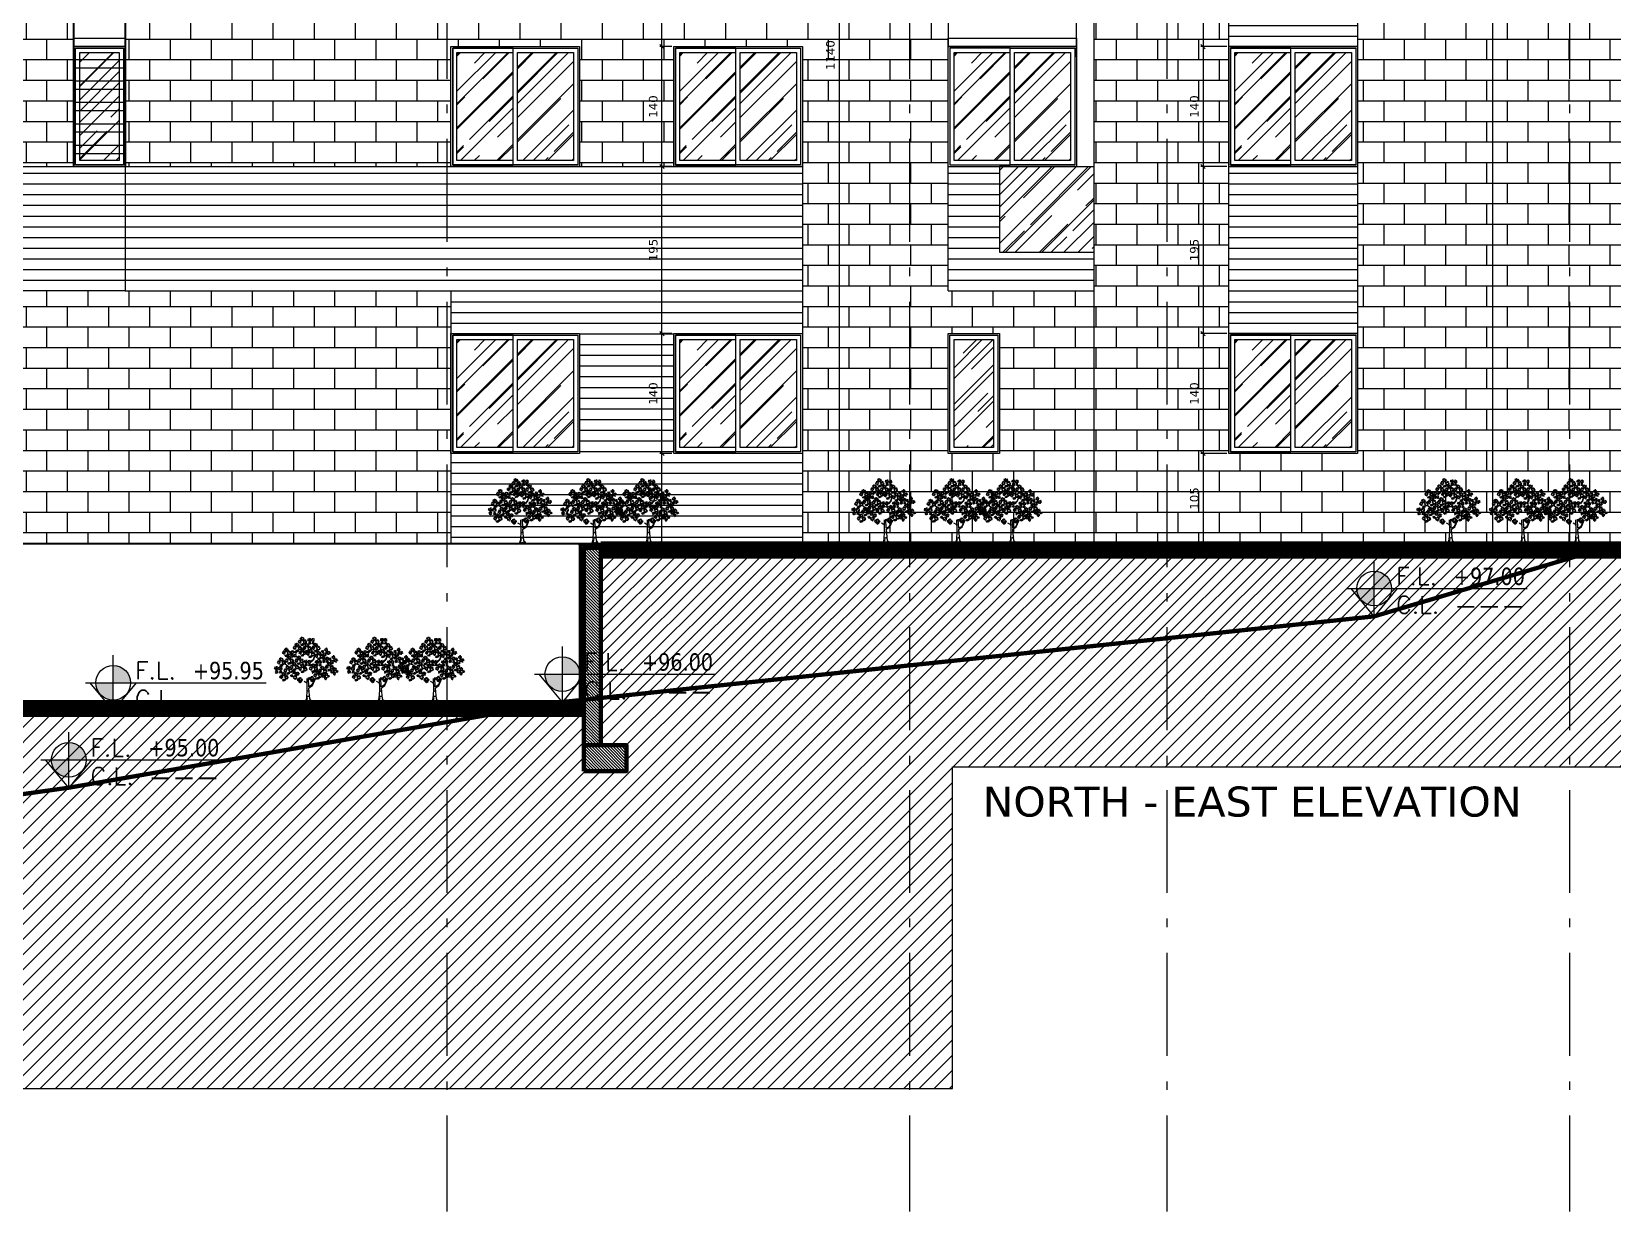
# Model space of a CAD drawing. Header units: inches. Extents: x -48 to 777, y -156 to 510.
# Drawn here: x 421.26 to 439.7, y -6.24 to 7.53 of the extents above; entities that cross this region are included whole.
import ezdxf
from ezdxf.enums import TextEntityAlignment as Align

# ---------------------------------------------------------------- set-up
doc = ezdxf.new("R2010")
doc.units = ezdxf.units.IN
doc.header["$MEASUREMENT"] = 0
doc.linetypes.add('ACAD_ISO10W100', pattern=[18, 12, -3, 0, -3])
doc.linetypes.add('NUHA', pattern=[1.45, 0.75, -0.25, 0.2, -0.25])
doc.layers.get('Defpoints').update_dxf_attribs({"lineweight": 5})
for name, color, linetype, lineweight in [('A-AXIS ST', 251, 'ACAD_ISO10W100', 5), ('A-DIM', 9, 'Continuous', 5), ('A-PILLARS', 1, 'Continuous', 60), ('A-PLANTS', 3, 'Continuous', 5), ('A-SIGNS1', 20, 'Continuous', 15), ('A-SIGNS2', 30, 'Continuous', 15), ('A-TEXT', 50, 'Continuous', 15), ('A-WINDOWS', 4, 'Continuous', 20), ('C-STONE', 42, 'Continuous', 30), ('D-STONE', 52, 'Continuous', 20), ('D-WOOD', 32, 'Continuous', 20), ('H-GLASS', 111, 'Continuous', 5), ('H-PILLARS', 61, 'Continuous', 5), ('H-WOOD', 26, 'Continuous', 5)]:
    doc.layers.add(name, color=color, linetype=linetype, lineweight=lineweight)
doc.layers.add('H-STONE', color=7, linetype='Continuous', lineweight=5, true_color=0xc8bd6a)
doc.layers.add('HH-DARK GREY', color=7, linetype='Continuous', lineweight=5, true_color=0x404040)
doc.styles.add('ROMAND', font='verdana.ttf')
doc.styles.add('ROMANS', font='romans__.ttf', dxfattribs={"height": 0.14})
doc.dimstyles.new('M-1.50', dxfattribs={"dimtxt": 0.1, "dimasz": 0.05, "dimexe": 0.025, "dimexo": 0.025, "dimgap": 0.05, "dimtad": 1, "dimlfac": 100, "dimrnd": 0.5, "dimzin": 9, "dimdsep": 46, "dimtxsty": 'ROMAND', "dimblk": 'OBLIQUE', "dimcen": 1, "dimdle": 0.025, "dimclrd": 256, "dimclre": 256, "dimclrt": 2, "dimadec": 0, "dimazin": 0, "dimtfac": 0.666667, "dimtmove": 2, "dimatfit": 3, "dimfxl": 0.04, "dimtolj": 1, "dimtzin": 5, "dimlwd": -1, "dimlwe": -1, "dimarcsym": 0})
pattern_1 = [(45, (-608.65046, 123.87712), (0.25455844, 0.67882251), [4.5, -0.6, 1.5, -0.3]), (45, (-608.4744, 124.2653), (-0.49426764, 0.07000357), [0.9, -0.099, 1.8, -0.225]), (45, (-608.7247, 124.1635), (0.960958116, 1.24521504), [2.4, -0.42, 1.2, -0.3])]
pattern_2 = [(45, (-606.05046, 123.87712), (0.25455844, 0.67882251), [4.5, -0.6, 1.5, -0.3]), (45, (-605.8744, 124.2653), (-0.49426764, 0.07000357), [0.9, -0.099, 1.8, -0.225]), (45, (-606.1247, 124.1635), (0.960958116, 1.24521504), [2.4, -0.42, 1.2, -0.3])]
pattern_3 = [(45, (-599.5746, 123.87712), (0.25455844, 0.67882251), [4.5, -0.6, 1.5, -0.3]), (45, (-599.39852, 124.2653), (-0.49426764, 0.07000357), [0.9, -0.099, 1.8, -0.225]), (45, (-599.64884, 124.1635), (0.960958116, 1.24521504), [2.4, -0.42, 1.2, -0.3])]
pattern_4 = [(45, (-608.65046, 127.2271), (0.25455844, 0.67882251), [4.5, -0.6, 1.5, -0.3]), (45, (-608.4744, 127.6153), (-0.49426764, 0.07000357), [0.9, -0.099, 1.8, -0.225]), (45, (-608.7247, 127.51347), (0.960958116, 1.24521504), [2.4, -0.42, 1.2, -0.3])]
pattern_5 = [(45, (-606.05046, 127.2271), (0.25455844, 0.67882251), [4.5, -0.6, 1.5, -0.3]), (45, (-605.8744, 127.6153), (-0.49426764, 0.07000357), [0.9, -0.099, 1.8, -0.225]), (45, (-606.1247, 127.51347), (0.960958116, 1.24521504), [2.4, -0.42, 1.2, -0.3])]
pattern_6 = [(45, (-599.5746, 127.2271), (0.25455844, 0.67882251), [4.5, -0.6, 1.5, -0.3]), (45, (-599.39852, 127.6153), (-0.49426764, 0.07000357), [0.9, -0.099, 1.8, -0.225]), (45, (-599.64884, 127.51347), (0.960958116, 1.24521504), [2.4, -0.42, 1.2, -0.3])]
pattern_7 = [(45, (-602.85077, 127.2271), (0.25455844, 0.67882251), [4.5, -0.6, 1.5, -0.3]), (45, (-602.6747, 127.6153), (-0.49426764, 0.07000357), [0.9, -0.099, 1.8, -0.225]), (45, (-602.92501, 127.51347), (0.960958116, 1.24521504), [2.4, -0.42, 1.2, -0.3])]
pattern_8 = [(45, (0, 96.73333), (-0.088388348, 0.088388348), [])]

# ---------------------------------------------------------------- blocks, each defined once
blk = doc.blocks.new('GXFHGCGFCD')
at = {"layer": 'A-SIGNS1', "linetype": 'NUHA'}
h = blk.add_hatch(color=256, dxfattribs=at)
h.paths.add_polyline_path([(90.382, 61.33), (90.382, 61.17), (90.542, 61.17, 0.414214)])
h.paths.add_polyline_path([(90.382, 61.17), (90.222, 61.17, 0.414214), (90.382, 61.01)])
at = {"layer": 'A-SIGNS1'}
for p, q in [((90.382, 60.914), (90.382, 61.426)), ((90.126, 61.17), (91.79, 61.17))]:
    blk.add_line(p, q, dxfattribs=at)
blk.add_circle((90.382, 61.17), 0.16, dxfattribs=at)
blk = doc.blocks.new('DGXFHXFGDFD')
at = {"layer": 'A-SIGNS1'}
blk.add_blockref('GXFHGCGFCD', (0, 0), dxfattribs=at)
at = {"layer": 'A-SIGNS2', "linetype": 'NUHA', "style": 'ROMANS'}
for s, p in [('F.L.', (90.583, 61.203)), ('C.L.', (90.583, 60.941))]:
    blk.add_text(s, height=0.16, dxfattribs=at).set_placement(p)
at = {"layer": 'A-SIGNS2', "style": 'ROMANS', "width": 0.910135, "flags": 4}
for tag, p, p2 in [('NIV.FINI', (91.116, 61.203), (91.79, 61.203)), ('NIV.BETON', (91.116, 60.941), (91.79, 60.941))]:
    blk.add_attdef(tag, text='', height=0.16, dxfattribs=at).set_placement(p, p2, align=Align.FIT)
blk = doc.blocks.new('DRC-LEF11')
for points in [[(-325, -375), (-466, 246), (-1031, 401), (-1313, -220), (-1736, 655), (-2512, 105), (-1962, -474), (-2554, -502), (-2526, -855), (-1553, -912), (-1680, -1731), (-1383, -898), (-904, -1406), (-255, -968), (-960, -488)], [(-417, 1201), (-1003, 888), (-1201, 1883), (-369, 1747), (-799, 2129), (-683, 2586), (-117, 2558), (-83, 2361), (183, 2279), (128, 1856), (769, 1999), (639, 1297), (67, 1454), (387, 888), (81, 1263), (-144, 608), (-703, 676)], [(2388, 1443), (2085, 1029), (2097, 1454), (1689, 1326), (1881, 801), (1514, 912), (1881, 685), (1607, 352), (1736, 37), (2056, 236), (2155, 580), (2178, 107), (2575, 142), (2511, 294), (2802, 311), (2435, 807), (2808, 964)], [(1593, -1462), (1791, -2436), (1269, -2493), (1170, -1900), (747, -2451), (-57, -1843), (789, -1236), (154, -1067), (253, -291), (1226, -615), (1621, -262), (2158, -700), (1678, -1293), (2355, -1618)]]:
    blk.add_lwpolyline(points, close=True)
blk = doc.blocks.new('Trf21')
for p, q in [((-0.128, 0.511), (-0.05, 0.451)), ((-0.088, 0.721), (-0.071, 0.665)), ((-0.087, 0.727), (-0.066, 0.667)), ((-0.071, 0.665), (-0.034, 0.628)), ((-0.066, 0.667), (-0.019, 0.627)), ((0.097, 0.63), (0.07, 0.541)), ((0.371, 0.6), (0.306, 0.557)), ((0.001, 0.247), (0.007, 0.388)), ((0.021, 0.296), (0.075, 0.326)), ((0.026, 0.193), (0.029, 0.375)), ((-0.032, 0.01), (-0.112, 0.016)), ((-0.045, 0.009), (-0.017, 0.057)), ((-0.042, 0.034), (0.003, 0.004)), ((-0.013, 0.047), (-0.032, 0.01)), ((-0.021, 0.004), (0.008, 0.026)), ((-0.017, 0.057), (-0.001, 0.225)), ((-0.001, 0.01), (0.092, -0.007)), ((0.003, 0.004), (0.037, 0.028)), ((0.025, 0.071), (0.045, 0.002)), ((0.032, 0.07), (0.026, 0.193)), ((0.056, -0.001), (0.032, 0.07)), ((0.092, -0.007), (0.163, 0.004))]:
    blk.add_line(p, q)
for points in [[(-0.128, 0.511), (-0.083, 0.47)], [(0.099, 0.625), (0.081, 0.552)], [(-0.101, 0.372), (-0.041, 0.269), (-0.001, 0.247)], [(0.005, 0.225), (-0.055, 0.266), (-0.101, 0.372)]]:
    blk.add_lwpolyline(points)
for centre, radius, start, end in [((0.018, 0.125), 0.0346, 210.3847, 292.3327), ((0.018, 0.128), 0.0346, 210.3847, 292.3327), ((0.008, 0.2), 0.0222, 233.6562, 325.635), ((0.006, 0.196), 0.0222, 238.7333, 337.3259)]:
    blk.add_arc(centre, radius, start, end)
for p, xscale, yscale, zscale, rotation in [((-0.032, 0.956), 2.027520000000564e-05, 2.027520000000564e-05, 2.027520000000564e-05, 206.5650511770604), ((0.104, 0.957), 2.433023999999771e-05, 2.433023999999771e-05, 2.433023999999771e-05, 249.2089462000762), ((-0.266, 0.78), 2.433024000002827e-05, 2.433024000002827e-05, 2.433024000002827e-05, 355.8174267607223), ((-0.156, 0.736), 2.433023999999771e-05, 2.433023999999771e-05, 2.433023999999771e-05, 249.2089462000762), ((-0.106, 0.858), 2.43302399999876e-05, 2.43302399999876e-05, 2.43302399999876e-05, 251.5650511771555), ((-0.024, 0.767), 2.43302399999876e-05, 2.43302399999876e-05, 2.43302399999876e-05, 251.5650511771555), ((0.031, 0.858), 2.43302399999876e-05, 2.43302399999876e-05, 2.43302399999876e-05, 251.5650511771555), ((0.101, 0.78), 2.027520000001363e-05, 2.027520000001363e-05, 2.027520000001363e-05, 251.2400569682416), ((0.154, 0.66), 2.43302399999876e-05, 2.43302399999876e-05, 2.43302399999876e-05, 251.5650511771555), ((0.182, 0.861), 2.433023999999771e-05, 2.433023999999771e-05, 2.433023999999771e-05, 249.2089462000762), ((0.24, 0.75), 2.027519999997771e-05, 2.027519999997771e-05, 2.027519999997771e-05, 116.5650511769465), ((0.305, 0.663), 2.43302399999876e-05, 2.43302399999876e-05, 2.43302399999876e-05, 251.5650511771555), ((0.35, 0.784), 2.43302399999876e-05, 2.43302399999876e-05, 2.43302399999876e-05, 251.5650511771555), ((-0.392, 0.483), 2.027519999995158e-05, 2.027519999995158e-05, 2.027519999995158e-05, 161.5699608730971), ((-0.38, 0.664), 2.433024000002827e-05, 2.433024000002827e-05, 2.433024000002827e-05, 355.8174267607223), ((-0.316, 0.561), 2.43302399999876e-05, 2.43302399999876e-05, 2.43302399999876e-05, 251.5650511771555), ((-0.252, 0.669), 2.027520000000564e-05, 2.027520000000564e-05, 2.027520000000564e-05, 206.5650511770604), ((-0.211, 0.503), 2.43302399999876e-05, 2.43302399999876e-05, 2.43302399999876e-05, 251.5650511771555), ((-0.144, 0.613), 2.027520000000564e-05, 2.027520000000564e-05, 2.027520000000564e-05, 206.5650511770604), ((-0.137, 0.43), 2.43302399999876e-05, 2.43302399999876e-05, 2.43302399999876e-05, 251.5650511771555), ((-0.069, 0.538), 2.43302399999876e-05, 2.43302399999876e-05, 2.43302399999876e-05, 251.5650511771555), ((0.025, 0.617), 2.027520000000564e-05, 2.027520000000564e-05, 2.027520000000564e-05, 206.5650511770604), ((0.099, 0.534), 2.43302399999876e-05, 2.43302399999876e-05, 2.43302399999876e-05, 251.5650511771555), ((0.213, 0.434), 2.433024000000841e-05, 2.433024000000841e-05, 2.433024000000841e-05, 324.0436233204519), ((0.228, 0.566), 2.433023999999771e-05, 2.433023999999771e-05, 2.433023999999771e-05, 249.2089462000762), ((0.325, 0.509), 2.433023999999771e-05, 2.433023999999771e-05, 2.433023999999771e-05, 249.2089462000762), ((0.43, 0.635), 2.433023999999771e-05, 2.433023999999771e-05, 2.433023999999771e-05, 249.2089462000762), ((0.48, 0.512), 2.433024000003196e-05, 2.433024000003196e-05, 2.433024000003196e-05, 206.2009624171324), ((-0.256, 0.411), 2.027519999995158e-05, 2.027519999995158e-05, 2.027519999995158e-05, 161.5699608730971), ((-0.046, 0.364), 1.520639999998978e-05, 1.520639999998978e-05, 1.520639999998978e-05, 71.5650511771524), ((0.138, 0.347), 1.520639999998978e-05, 1.520639999998978e-05, 1.520639999998978e-05, 71.5650511771524), ((0.39, 0.406), 2.43302399999876e-05, 2.43302399999876e-05, 2.43302399999876e-05, 251.5650511771555)]:
    blk.add_blockref('DRC-LEF11', p, dxfattribs=dict(xscale=xscale, yscale=yscale, zscale=zscale, rotation=rotation))
blk = doc.blocks.new('_Oblique')
at = {"color": 0, "linetype": 'ByBlock', "lineweight": -2}
blk.add_line((-0.5, -0.5), (0.5, 0.5), dxfattribs=at)
blk = doc.blocks.new('*D708')
at = {"layer": 'A-DIM', "transparency": 16777216}
for p, q in [((430.329, 12.953), (430.708, 12.953)), ((430.683, 12.978), (430.683, 1.528)), ((430.279, 1.553), (430.708, 1.553))]:
    blk.add_line(p, q, dxfattribs=at)
at = {"layer": 'Defpoints', "color": 0, "transparency": 16777216}
for p in [(430.304, 12.953), (430.254, 1.553), (430.683, 1.553)]:
    blk.add_point(p, dxfattribs=at)
at = {"layer": 'A-DIM', "transparency": 16777216, "xscale": 0.05, "yscale": 0.05, "zscale": 0.05}
for p, rotation in [((430.683, 12.953), 90), ((430.683, 1.553), 270)]:
    blk.add_blockref('_Oblique', p, dxfattribs=dict(at, rotation=rotation))
at = {"layer": 'A-DIM', "color": 2, "transparency": 16777216, "insert": (430.581, 7.253), "char_height": 0.1, "attachment_point": 5, "rotation": 90, "style": 'ROMAND'}
blk.add_mtext('\\A1;1140', dxfattribs=at)
blk = doc.blocks.new('*D709')
at = {"layer": 'A-DIM', "transparency": 16777216}
for p, q in [((428.729, 2.603), (428.591, 2.603)), ((428.616, 1.528), (428.616, 2.628)), ((428.716, 1.553), (428.591, 1.553))]:
    blk.add_line(p, q, dxfattribs=at)
at = {"layer": 'Defpoints', "color": 0, "transparency": 16777216}
for p in [(428.616, 2.603), (428.754, 2.603), (428.741, 1.553)]:
    blk.add_point(p, dxfattribs=at)
at = {"layer": 'A-DIM', "transparency": 16777216, "xscale": 0.05, "yscale": 0.05, "zscale": 0.05}
for p, rotation in [((428.616, 2.603), 90), ((428.616, 1.553), 270)]:
    blk.add_blockref('_Oblique', p, dxfattribs=dict(at, rotation=rotation))
at = {"layer": 'A-DIM', "color": 2, "transparency": 16777216, "insert": (428.514, 2.078), "char_height": 0.1, "attachment_point": 5, "rotation": 90, "style": 'ROMAND'}
blk.add_mtext('\\A1;105', dxfattribs=at)
blk = doc.blocks.new('*D710')
at = {"layer": 'A-DIM', "transparency": 16777216}
for p, q in [((428.729, 4.003), (428.591, 4.003)), ((428.616, 2.578), (428.616, 4.028)), ((428.729, 2.603), (428.591, 2.603))]:
    blk.add_line(p, q, dxfattribs=at)
at = {"layer": 'Defpoints', "color": 0, "transparency": 16777216}
for p in [(428.616, 4.003), (428.754, 4.003), (428.754, 2.603)]:
    blk.add_point(p, dxfattribs=at)
at = {"layer": 'A-DIM', "transparency": 16777216, "xscale": 0.05, "yscale": 0.05, "zscale": 0.05}
for p, rotation in [((428.616, 4.003), 90), ((428.616, 2.603), 270)]:
    blk.add_blockref('_Oblique', p, dxfattribs=dict(at, rotation=rotation))
at = {"layer": 'A-DIM', "color": 2, "transparency": 16777216, "insert": (428.514, 3.303), "char_height": 0.1, "attachment_point": 5, "rotation": 90, "style": 'ROMAND'}
blk.add_mtext('\\A1;140', dxfattribs=at)
blk = doc.blocks.new('*D711')
at = {"layer": 'A-DIM', "transparency": 16777216}
for p, q in [((428.729, 5.953), (428.591, 5.953)), ((428.616, 3.978), (428.616, 5.978)), ((428.729, 4.003), (428.591, 4.003))]:
    blk.add_line(p, q, dxfattribs=at)
at = {"layer": 'Defpoints', "color": 0, "transparency": 16777216}
for p in [(428.616, 5.953), (428.754, 5.953), (428.754, 4.003)]:
    blk.add_point(p, dxfattribs=at)
at = {"layer": 'A-DIM', "transparency": 16777216, "xscale": 0.05, "yscale": 0.05, "zscale": 0.05}
for p, rotation in [((428.616, 5.953), 90), ((428.616, 4.003), 270)]:
    blk.add_blockref('_Oblique', p, dxfattribs=dict(at, rotation=rotation))
at = {"layer": 'A-DIM', "color": 2, "transparency": 16777216, "insert": (428.514, 4.978), "char_height": 0.1, "attachment_point": 5, "rotation": 90, "style": 'ROMAND'}
blk.add_mtext('\\A1;195', dxfattribs=at)
blk = doc.blocks.new('*D712')
at = {"layer": 'A-DIM', "transparency": 16777216}
for p, q in [((428.616, 5.928), (428.616, 7.377)), ((428.729, 7.352), (428.591, 7.352)), ((428.729, 5.953), (428.591, 5.953))]:
    blk.add_line(p, q, dxfattribs=at)
at = {"layer": 'Defpoints', "color": 0, "transparency": 16777216}
for p in [(428.616, 7.352), (428.754, 7.352), (428.754, 5.953)]:
    blk.add_point(p, dxfattribs=at)
at = {"layer": 'A-DIM', "transparency": 16777216, "xscale": 0.05, "yscale": 0.05, "zscale": 0.05}
for p, rotation in [((428.616, 7.352), 90), ((428.616, 5.953), 270)]:
    blk.add_blockref('_Oblique', p, dxfattribs=dict(at, rotation=rotation))
at = {"layer": 'A-DIM', "color": 2, "transparency": 16777216, "insert": (428.514, 6.653), "char_height": 0.1, "attachment_point": 5, "rotation": 90, "style": 'ROMAND'}
blk.add_mtext('\\A1;140', dxfattribs=at)
blk = doc.blocks.new('*D713')
at = {"layer": 'A-DIM', "transparency": 16777216}
for p, q in [((428.729, 9.303), (428.591, 9.303)), ((428.616, 7.327), (428.616, 9.328)), ((428.729, 7.352), (428.591, 7.352))]:
    blk.add_line(p, q, dxfattribs=at)
at = {"layer": 'Defpoints', "color": 0, "transparency": 16777216}
for p in [(428.616, 9.303), (428.754, 9.303), (428.754, 7.352)]:
    blk.add_point(p, dxfattribs=at)
at = {"layer": 'A-DIM', "transparency": 16777216, "xscale": 0.05, "yscale": 0.05, "zscale": 0.05}
for p, rotation in [((428.616, 9.303), 90), ((428.616, 7.352), 270)]:
    blk.add_blockref('_Oblique', p, dxfattribs=dict(at, rotation=rotation))
at = {"layer": 'A-DIM', "color": 2, "transparency": 16777216, "insert": (428.514, 8.328), "char_height": 0.1, "attachment_point": 5, "rotation": 90, "style": 'ROMAND'}
blk.add_mtext('\\A1;195', dxfattribs=at)
blk = doc.blocks.new('*D721')
at = {"layer": 'A-DIM', "transparency": 16777216}
for p, q in [((435.205, 9.303), (434.904, 9.303)), ((434.929, 9.328), (434.929, 7.327)), ((435.205, 7.352), (434.904, 7.352))]:
    blk.add_line(p, q, dxfattribs=at)
at = {"layer": 'Defpoints', "color": 0, "transparency": 16777216}
for p in [(435.23, 9.303), (434.929, 7.352), (435.23, 7.352)]:
    blk.add_point(p, dxfattribs=at)
at = {"layer": 'A-DIM', "transparency": 16777216, "xscale": 0.05, "yscale": 0.05, "zscale": 0.05}
for p, rotation in [((434.929, 9.303), 90), ((434.929, 7.352), 270)]:
    blk.add_blockref('_Oblique', p, dxfattribs=dict(at, rotation=rotation))
at = {"layer": 'A-DIM', "color": 2, "transparency": 16777216, "insert": (434.827, 8.328), "char_height": 0.1, "attachment_point": 5, "rotation": 90, "style": 'ROMAND'}
blk.add_mtext('\\A1;195', dxfattribs=at)
blk = doc.blocks.new('*D722')
at = {"layer": 'A-DIM', "transparency": 16777216}
for p, q in [((434.929, 7.377), (434.929, 5.928)), ((435.205, 7.352), (434.904, 7.352)), ((435.205, 5.953), (434.904, 5.953))]:
    blk.add_line(p, q, dxfattribs=at)
at = {"layer": 'Defpoints', "color": 0, "transparency": 16777216}
for p in [(435.23, 7.352), (434.929, 5.953), (435.23, 5.953)]:
    blk.add_point(p, dxfattribs=at)
at = {"layer": 'A-DIM', "transparency": 16777216, "xscale": 0.05, "yscale": 0.05, "zscale": 0.05}
for p, rotation in [((434.929, 7.352), 90), ((434.929, 5.953), 270)]:
    blk.add_blockref('_Oblique', p, dxfattribs=dict(at, rotation=rotation))
at = {"layer": 'A-DIM', "color": 2, "transparency": 16777216, "insert": (434.827, 6.653), "char_height": 0.1, "attachment_point": 5, "rotation": 90, "style": 'ROMAND'}
blk.add_mtext('\\A1;140', dxfattribs=at)
blk = doc.blocks.new('*D723')
at = {"layer": 'A-DIM', "transparency": 16777216}
for p, q in [((435.205, 5.953), (434.904, 5.953)), ((434.929, 5.978), (434.929, 3.978)), ((435.205, 4.003), (434.904, 4.003))]:
    blk.add_line(p, q, dxfattribs=at)
at = {"layer": 'Defpoints', "color": 0, "transparency": 16777216}
for p in [(435.23, 5.953), (434.929, 4.003), (435.23, 4.003)]:
    blk.add_point(p, dxfattribs=at)
at = {"layer": 'A-DIM', "transparency": 16777216, "xscale": 0.05, "yscale": 0.05, "zscale": 0.05}
for p, rotation in [((434.929, 5.953), 90), ((434.929, 4.003), 270)]:
    blk.add_blockref('_Oblique', p, dxfattribs=dict(at, rotation=rotation))
at = {"layer": 'A-DIM', "color": 2, "transparency": 16777216, "insert": (434.827, 4.978), "char_height": 0.1, "attachment_point": 5, "rotation": 90, "style": 'ROMAND'}
blk.add_mtext('\\A1;195', dxfattribs=at)
blk = doc.blocks.new('*D724')
at = {"layer": 'A-DIM', "transparency": 16777216}
for p, q in [((435.205, 4.003), (434.904, 4.003)), ((434.929, 4.028), (434.929, 2.578)), ((435.205, 2.603), (434.904, 2.603))]:
    blk.add_line(p, q, dxfattribs=at)
at = {"layer": 'Defpoints', "color": 0, "transparency": 16777216}
for p in [(435.23, 4.003), (434.929, 2.603), (435.23, 2.603)]:
    blk.add_point(p, dxfattribs=at)
at = {"layer": 'A-DIM', "transparency": 16777216, "xscale": 0.05, "yscale": 0.05, "zscale": 0.05}
for p, rotation in [((434.929, 4.003), 90), ((434.929, 2.603), 270)]:
    blk.add_blockref('_Oblique', p, dxfattribs=dict(at, rotation=rotation))
at = {"layer": 'A-DIM', "color": 2, "transparency": 16777216, "insert": (434.827, 3.303), "char_height": 0.1, "attachment_point": 5, "rotation": 90, "style": 'ROMAND'}
blk.add_mtext('\\A1;140', dxfattribs=at)
blk = doc.blocks.new('*D725')
at = {"layer": 'A-DIM', "transparency": 16777216}
for p, q in [((435.205, 2.603), (434.904, 2.603)), ((434.929, 2.628), (434.929, 1.528)), ((435.123, 1.553), (434.904, 1.553))]:
    blk.add_line(p, q, dxfattribs=at)
at = {"layer": 'Defpoints', "color": 0, "transparency": 16777216}
for p in [(435.23, 2.603), (434.929, 1.553), (435.148, 1.553)]:
    blk.add_point(p, dxfattribs=at)
at = {"layer": 'A-DIM', "transparency": 16777216, "xscale": 0.05, "yscale": 0.05, "zscale": 0.05}
for p, rotation in [((434.929, 2.603), 90), ((434.929, 1.553), 270)]:
    blk.add_blockref('_Oblique', p, dxfattribs=dict(at, rotation=rotation))
at = {"layer": 'A-DIM', "color": 2, "transparency": 16777216, "insert": (434.827, 2.078), "char_height": 0.1, "attachment_point": 5, "rotation": 90, "style": 'ROMAND'}
blk.add_mtext('\\A1;105', dxfattribs=at)

msp = doc.modelspace()

# ---------------------------------------------------------------- hatches: boundary and pattern name
at = {"layer": 'H-GLASS'}
h = msp.add_hatch(dxfattribs=at)
h.set_pattern_fill('AR-RROOF', color=256, scale=0.3, angle=45)
h.paths.add_polyline_path([(421.82382, 6.02252), (422.28299, 6.02252), (422.28299, 7.28252), (421.82382, 7.28252)])
h = msp.add_hatch(dxfattribs=at)
h.set_pattern_fill('AR-RROOF', color=256, scale=0.3, angle=45)
h.set_pattern_definition(pattern_4)
h.paths.add_polyline_path([(426.87882, 6.02252), (426.87882, 7.28249), (426.22388, 7.28249), (426.22388, 6.02252)])
h = msp.add_hatch(dxfattribs=at)
h.set_pattern_fill('AR-RROOF', color=256, scale=0.3, angle=45)
h.set_pattern_definition(pattern_4)
h.paths.add_polyline_path([(427.58377, 7.28249), (426.92882, 7.28249), (426.92882, 6.02252), (427.58377, 6.02252)])
h = msp.add_hatch(dxfattribs=at)
h.set_pattern_fill('AR-RROOF', color=256, scale=0.3, angle=45)
h.set_pattern_definition(pattern_5)
h.paths.add_polyline_path([(429.47882, 6.02252), (429.47882, 7.28249), (428.82388, 7.28249), (428.82388, 6.02252)])
h = msp.add_hatch(dxfattribs=at)
h.set_pattern_fill('AR-RROOF', color=256, scale=0.3, angle=45)
h.set_pattern_definition(pattern_5)
h.paths.add_polyline_path([(430.18377, 7.28249), (429.52882, 7.28249), (429.52882, 6.02252), (430.18377, 6.02252)])
h = msp.add_hatch(dxfattribs=at)
h.set_pattern_fill('AR-RROOF', color=256, scale=0.3, angle=45)
h.set_pattern_definition(pattern_7)
h.paths.add_polyline_path([(432.55382, 6.02252), (432.67851, 6.02252), (432.67851, 7.28249), (432.02357, 7.28249), (432.02357, 6.02252)])
h = msp.add_hatch(dxfattribs=at)
h.set_pattern_fill('AR-RROOF', color=256, scale=0.3, angle=45)
h.set_pattern_definition(pattern_7)
h.paths.add_polyline_path([(433.38346, 7.28249), (432.72851, 7.28249), (432.72851, 6.02252), (433.38346, 6.02252)])
h = msp.add_hatch(dxfattribs=at)
h.set_pattern_fill('AR-RROOF', color=256, scale=0.3, angle=45)
h.set_pattern_definition(pattern_6)
h.paths.add_polyline_path([(435.95469, 6.02252), (435.95469, 7.28249), (435.29974, 7.28249), (435.29974, 6.02252)])
h = msp.add_hatch(dxfattribs=at)
h.set_pattern_fill('AR-RROOF', color=256, scale=0.3, angle=45)
h.set_pattern_definition(pattern_6)
h.paths.add_polyline_path([(436.65963, 7.28249), (436.00469, 7.28249), (436.00469, 6.02252), (436.65963, 6.02252)])
h = msp.add_hatch(dxfattribs=at)
h.set_pattern_fill('AR-RROOF', color=256, scale=0.3, angle=45)
h.set_pattern_definition([(45, (338.22055, 176.1393), (0.25455844, 0.6788225), [4.5, -0.6, 1.5, -0.3]), (45, (338.39662, 176.5275), (-0.4942676, 0.0700036), [0.9, -0.099, 1.8, -0.225]), (45, (338.1463, 176.4257), (0.96095812, 1.24521504), [2.4, -0.42, 1.2, -0.3])])
h.paths.add_polyline_path([(433.65382, 5.95249), (432.55382, 5.95249), (432.55382, 4.95252), (433.65382, 4.95252)])
h = msp.add_hatch(dxfattribs=at)
h.set_pattern_fill('AR-RROOF', color=256, scale=0.3, angle=45)
h.set_pattern_definition(pattern_1)
h.paths.add_polyline_path([(426.87882, 2.67254), (426.87882, 3.93252), (426.22388, 3.93252), (426.22388, 2.67254)])
h = msp.add_hatch(dxfattribs=at)
h.set_pattern_fill('AR-RROOF', color=256, scale=0.3, angle=45)
h.set_pattern_definition(pattern_1)
h.paths.add_polyline_path([(427.58377, 3.93252), (426.92882, 3.93252), (426.92882, 2.67254), (427.58377, 2.67254)])
h = msp.add_hatch(dxfattribs=at)
h.set_pattern_fill('AR-RROOF', color=256, scale=0.3, angle=45)
h.set_pattern_definition(pattern_2)
h.paths.add_polyline_path([(429.47882, 2.67254), (429.47882, 3.93252), (428.82388, 3.93252), (428.82388, 2.67254)])
h = msp.add_hatch(dxfattribs=at)
h.set_pattern_fill('AR-RROOF', color=256, scale=0.3, angle=45)
h.set_pattern_definition(pattern_2)
h.paths.add_polyline_path([(430.18377, 3.93252), (429.52882, 3.93252), (429.52882, 2.67254), (430.18377, 2.67254)])
h = msp.add_hatch(dxfattribs=at)
h.set_pattern_fill('AR-RROOF', color=256, scale=0.3, angle=45)
h.set_pattern_definition([(45, (228.91575, 172.5766), (0.25455844, 0.6788225), [4.5, -0.6, 1.5, -0.3]), (45, (229.09182, 172.9648), (-0.49426764, 0.0700036), [0.9, -0.099, 1.8, -0.225]), (45, (228.8415, 172.86298), (0.96095812, 1.24521504), [2.4, -0.42, 1.2, -0.3])])
h.paths.add_polyline_path([(432.48299, 3.93252), (432.02382, 3.93252), (432.02382, 2.67252), (432.48299, 2.67252)])
h = msp.add_hatch(dxfattribs=at)
h.set_pattern_fill('AR-RROOF', color=256, scale=0.3, angle=45)
h.set_pattern_definition(pattern_3)
h.paths.add_polyline_path([(435.95469, 2.67254), (435.95469, 3.93252), (435.29974, 3.93252), (435.29974, 2.67254)])
h = msp.add_hatch(dxfattribs=at)
h.set_pattern_fill('AR-RROOF', color=256, scale=0.3, angle=45)
h.set_pattern_definition(pattern_3)
h.paths.add_polyline_path([(436.65963, 3.93252), (436.00469, 3.93252), (436.00469, 2.67254), (436.65963, 2.67254)])
at = {"layer": 'H-PILLARS'}
h = msp.add_hatch(dxfattribs=at)
h.set_pattern_fill('ANSI31', color=256, scale=0.2, angle=90)
h.set_pattern_definition([(135, (-86.055766, 0), (-0.0176776695, -0.0176776695), [])])
h.paths.add_polyline_path([(427.9038, 1.50255), (427.7038, 1.50255), (427.7038, -0.80247), (427.9038, -0.80247)])
h = msp.add_hatch(dxfattribs=at)
h.set_pattern_fill('ANSI31', color=256, scale=0.2, angle=90)
h.set_pattern_definition([(135, (34.364495, 3.03562), (-0.0176776695, -0.0176776695), [])])
h.paths.add_polyline_path([(427.7038, -1.10247), (427.7038, -0.80247), (428.2038, -0.80247), (428.2038, -1.10247)])
at = {"layer": 'H-STONE'}
h = msp.add_hatch(dxfattribs=at)
h.set_pattern_fill('AR-B816', color=256, scale=0.03)
h.paths.add_polyline_path([(421.15299, 5.95252), (421.75382, 5.95252), (421.75382, 12.95252), (421.15299, 12.95252)])
h = msp.add_hatch(dxfattribs=at)
h.set_pattern_fill('AR-B816', color=256, scale=0.03)
h.paths.add_polyline_path([(431.95382, 12.95252), (430.30383, 12.95252), (430.30383, 9.30252), (427.65382, 9.30252), (427.65382, 9.30249), (426.15382, 9.30249), (426.10382, 9.30252), (426.10382, 12.95252), (422.35299, 12.95252), (422.35299, 5.95249), (426.15382, 5.95249), (426.15382, 7.35249), (427.65377, 7.35249), (427.65382, 7.35249), (427.65382, 5.95249), (428.75388, 5.95249), (428.75388, 7.35249), (430.25377, 7.35249), (430.25377, 5.95252), (430.25377, 1.55252), (433.65382, 1.55252), (433.65382, 4.50252), (431.95382, 4.50252), (431.95382, 5.95252), (431.95357, 7.35249)])
h.paths.add_polyline_path([(431.95382, 4.00252), (432.55299, 4.00252), (432.55299, 2.60252), (431.95382, 2.60252)], flags=16)
h.paths.add_polyline_path([(431.97382, 3.98252), (432.53299, 3.98252), (432.53299, 2.62252), (431.97382, 2.62252)], flags=0)
h.paths.add_polyline_path([(432.02382, 3.93252), (432.48299, 3.93252), (432.48299, 2.67252), (432.02382, 2.67252)], flags=0)
h = msp.add_hatch(dxfattribs=at)
h.set_pattern_fill('AR-B816', color=256, scale=0.03)
h.paths.add_polyline_path([(438.30555, 12.95252), (433.65382, 12.95252), (433.65382, 1.55252), (438.30555, 1.55252)])
h.paths.add_polyline_path([(436.72963, 10.70249), (436.72963, 9.30252), (436.72963, 7.35249), (436.72963, 5.95252), (436.72963, 4.00252), (436.72963, 2.60254), (435.22974, 2.60254), (435.22974, 4.00252), (435.22974, 5.95252), (435.22974, 7.35249), (435.22974, 9.30249), (435.22974, 10.70249)], flags=16)
h.paths.add_polyline_path([(436.70963, 10.68249), (436.70963, 9.32252), (435.95469, 9.32252), (435.24974, 9.32252), (435.24974, 10.68249), (435.95469, 10.68249)], flags=0)
h.paths.add_polyline_path([(436.70963, 10.68249), (436.70963, 9.32252), (435.24974, 9.32252), (435.24974, 10.68249)], flags=0)
h.paths.add_polyline_path([(436.65963, 10.63249), (436.65963, 9.37252), (436.00469, 9.37252), (436.00469, 10.63249)], flags=0)
h.paths.add_polyline_path([(436.70963, 7.33249), (436.70963, 5.97252), (435.95469, 5.97252), (435.24974, 5.97252), (435.24974, 7.33249), (435.95469, 7.33249)], flags=0)
h.paths.add_polyline_path([(436.70963, 7.33249), (436.70963, 5.97252), (435.24974, 5.97252), (435.24974, 7.33249)], flags=0)
h.paths.add_polyline_path([(436.65963, 7.28249), (436.65963, 6.02252), (436.00469, 6.02252), (436.00469, 7.28249)], flags=0)
h.paths.add_polyline_path([(436.70963, 3.98252), (436.70963, 2.62254), (435.95469, 2.62254), (435.24974, 2.62254), (435.24974, 3.98252), (435.95469, 3.98252)], flags=0)
h.paths.add_polyline_path([(436.70963, 3.98252), (436.70963, 2.62254), (435.24974, 2.62254), (435.24974, 3.98252)], flags=0)
h.paths.add_polyline_path([(436.65963, 3.93252), (436.65963, 2.67254), (436.00469, 2.67254), (436.00469, 3.93252)], flags=0)
h = msp.add_hatch(dxfattribs=at)
h.set_pattern_fill('AR-B816', color=256, scale=0.03)
h.paths.add_polyline_path([(443.9055, 7.85252), (443.80555, 7.85252), (443.80555, 7.85205), (439.98047, 7.85205), (439.98047, 7.95205), (439.98047, 12.95252), (438.30555, 12.95252), (438.30555, 1.55252), (445.40539, 1.55252), (445.40539, 1.60252), (443.9055, 1.60252), (443.9055, 4.00252), (445.40539, 4.00252), (445.40539, 5.03252), (445.40539, 5.05252), (443.9055, 5.05252)])
h.paths.add_polyline_path([(442.33047, 4.00252), (442.33047, 1.60254), (439.98047, 1.60254), (439.98047, 4.00252)], flags=16)
h.paths.add_polyline_path([(442.31047, 3.98252), (442.31047, 1.62254), (441.13047, 1.62254), (440.00047, 1.62254), (440.00047, 3.98252), (441.13047, 3.98252)], flags=0)
h.paths.add_polyline_path([(442.31047, 3.98252), (442.31047, 1.62254), (440.00047, 1.62254), (440.00047, 3.98252)], flags=0)
h.paths.add_polyline_path([(442.26047, 3.93252), (442.26047, 1.67254), (441.18047, 1.67254), (441.18047, 3.93252)], flags=0)
h = msp.add_hatch(dxfattribs=at)
h.set_pattern_fill('AR-B816', color=256, scale=0.03)
h.paths.add_polyline_path([(426.15382, 4.50252), (422.35299, 4.50252), (420.20382, 4.50252), (420.20382, 1.55252), (426.11733, 1.55252), (426.15382, 1.55252)])
at = {"layer": 'H-WOOD'}
h = msp.add_hatch(dxfattribs=at)
h.set_pattern_fill('ANSI31', color=256, angle=135)
h.set_pattern_definition([(180, (0, 3.34998), (-1e-17, -0.125), [])])
h.paths.add_polyline_path([(435.22974, 9.30249), (436.72963, 9.30249), (436.72963, 7.35249), (435.22974, 7.35249)])
h = msp.add_hatch(dxfattribs=at)
h.set_pattern_fill('ANSI31', color=256, angle=135)
h.paths.add_polyline_path([(422.35299, 4.50252), (422.35299, 5.95252), (418.30382, 5.95252), (418.30382, 4.50252)])
h = msp.add_hatch(dxfattribs=at)
h.set_pattern_fill('ANSI31', color=256, angle=135)
h.paths.add_polyline_path([(430.25377, 5.95249), (422.35299, 5.95249), (422.35299, 4.50252), (426.15382, 4.50252), (426.15382, 4.00252), (427.65377, 4.00252), (427.65382, 4.00252), (427.65382, 2.60252), (426.15382, 2.60252), (426.15382, 1.55252), (426.36731, 1.55252), (430.25377, 1.55252), (430.25377, 2.60254), (428.75388, 2.60254), (428.75388, 4.00252), (430.25377, 4.00252)])
h = msp.add_hatch(dxfattribs=at)
h.set_pattern_fill('ANSI31', color=256, angle=135)
h.paths.add_polyline_path([(431.95382, 4.50252), (433.65382, 4.50252), (433.65382, 4.95252), (432.55382, 4.95252), (432.55382, 5.95252), (431.95382, 5.95252)])
h = msp.add_hatch(dxfattribs=at)
h.set_pattern_fill('ANSI31', color=256, angle=135)
h.paths.add_polyline_path([(435.22974, 5.95252), (436.72963, 5.95252), (436.72963, 4.00252), (435.22974, 4.00252)])
at = {"layer": 'HH-DARK GREY'}
h = msp.add_hatch(dxfattribs=at)
h.set_pattern_fill('ANSI31', color=256)
h.set_pattern_definition(pattern_8)
h.paths.add_polyline_path([(453.17856, 4.71953), (451.51765, 4.71953), (451.41861, 4.70331), (451.38757, 4.60407), (451.5155, 4.60077), (451.51858, 4.40062), (451.32549, 4.40556), (451.25836, 4.19093), (450.83683, 4.06182), (445.65536, 3.73661), (445.65536, 1.40252), (445.95536, 1.40252), (445.95536, 1.10252), (445.15536, 1.10252), (445.15536, 1.40252), (439.28106, 1.40252), (436.92636, 0.70252), (427.9038, -0.24995), (427.9038, -0.80247), (428.2038, -0.80247), (428.2038, -1.10247), (427.7038, -1.10247), (427.7038, -0.80247), (427.7038, -0.44748), (426.58956, -0.44748), (421.69371, -1.29748), (416.5538, -2.01609), (416.5538, -3.68978), (416.8538, -3.68978), (416.8538, -3.98978), (416.3538, -3.98978), (416.3538, -3.68978), (410.0811, -4.16147), (409.89214, -4.16147), (409.89214, -3.64071), (409.01763, -3.88803), (409.01763, -4.80931), (432.0065, -4.80931), (432.0065, -1.05206), (453.17856, -1.05206)])
h = msp.add_hatch(dxfattribs=at)
h.set_pattern_fill('ANSI31', color=256, scale=0.8, angle=180)
h.paths.add_polyline_path([(427.9038, -0.24995), (436.92636, 0.70252), (439.28106, 1.40252), (427.9038, 1.40252)])
h = msp.add_hatch(dxfattribs=at)
h.set_pattern_fill('ANSI31', color=256)
h.set_pattern_definition(pattern_8)
h.paths.add_polyline_path([(416.5538, -0.44748), (416.5538, -2.01609), (421.69371, -1.29748), (426.58956, -0.44748)])

# ---------------------------------------------------------------- linework, layer by layer
at = {"layer": 'A-AXIS ST', "ltscale": 0.1}
for p, q in [((426.10382, 19.57485), (426.10382, -6.24262)), ((431.50382, 19.57485), (431.50382, -6.24262)), ((434.50539, 19.57485), (434.50539, -6.24262)), ((439.20539, 19.57485), (439.20539, -6.24262))]:
    msp.add_line(p, q, dxfattribs=at)
at = {"layer": 'A-DIM'}
for points in [[(426.15382, 7.35249), (427.65382, 7.35249), (427.65382, 5.95249), (426.15382, 5.95249)], [(426.15382, 4.00252), (427.65382, 4.00252), (427.65382, 2.60252), (426.15382, 2.60252)]]:
    msp.add_lwpolyline(points, close=True, dxfattribs=at)
at = {"layer": 'A-PILLARS'}
for p, q in [((427.9038, 1.55252), (445.45536, 1.55252)), ((427.9038, 1.50252), (445.45536, 1.50252)), ((427.9038, 1.45252), (445.45536, 1.45252)), ((427.9038, 1.40252), (445.45536, 1.40252)), ((416.5538, -0.29748), (427.7038, -0.29748)), ((416.5538, -0.34748), (427.7038, -0.34748)), ((416.5538, -0.39748), (427.7038, -0.39748)), ((416.5538, -0.44748), (427.7038, -0.44748))]:
    msp.add_line(p, q, dxfattribs=at)
at = {"layer": 'A-PILLARS', "const_width": 0.05}
msp.add_lwpolyline([(439.78564, 1.55252), (436.92636, 0.70252), (427.45353, -0.29748), (421.69371, -1.29748), (416.30382, -2.05104)], dxfattribs=at)
at = {"layer": 'A-PILLARS'}
for points in [[(427.9038, 1.50255), (427.7038, 1.50255), (427.7038, -0.80247), (427.9038, -0.80247)], [(427.7038, -1.10247), (427.7038, -0.80247), (428.2038, -0.80247), (428.2038, -1.10247)]]:
    msp.add_lwpolyline(points, close=True, dxfattribs=at)
at = {"layer": 'A-SIGNS1'}
for points in [[(437.19425, 1.02692), (436.92636, 0.70252), (436.65635, 1.02692)], [(427.72143, 0.02692), (427.45353, -0.29748), (427.18353, 0.02692)], [(422.48151, -0.07308), (422.21361, -0.39748), (421.94361, -0.07308)], [(421.96161, -0.97308), (421.69371, -1.29748), (421.42371, -0.97308)]]:
    msp.add_lwpolyline(points, dxfattribs=at)
at = {"layer": 'A-WINDOWS'}
msp.add_line((432.55382, 5.95249), (433.65382, 5.95249), dxfattribs=at)
for points in [[(421.77382, 7.33252), (422.33299, 7.33252), (422.33299, 5.97252), (421.77382, 5.97252)], [(421.82382, 7.28252), (422.28299, 7.28252), (422.28299, 6.02252), (421.82382, 6.02252)], [(426.17388, 7.33249), (427.63377, 7.33249), (427.63377, 5.97252), (426.17388, 5.97252)], [(426.22388, 7.28249), (426.87882, 7.28249), (426.87882, 7.33249), (426.17388, 7.33249), (426.17388, 5.97252), (426.87882, 5.97252), (426.87882, 6.02252), (426.22388, 6.02252)], [(427.63377, 5.97252), (426.87882, 5.97252), (426.87882, 7.33249), (427.63377, 7.33249)], [(427.58377, 6.02252), (426.92882, 6.02252), (426.92882, 7.28249), (427.58377, 7.28249)], [(428.77388, 7.33249), (430.23377, 7.33249), (430.23377, 5.97252), (428.77388, 5.97252)], [(428.82388, 7.28249), (429.47882, 7.28249), (429.47882, 7.33249), (428.77388, 7.33249), (428.77388, 5.97252), (429.47882, 5.97252), (429.47882, 6.02252), (428.82388, 6.02252)], [(430.23377, 5.97252), (429.47882, 5.97252), (429.47882, 7.33249), (430.23377, 7.33249)], [(430.18377, 6.02252), (429.52882, 6.02252), (429.52882, 7.28249), (430.18377, 7.28249)], [(431.97357, 5.97252), (432.67851, 5.97252), (432.67851, 6.02252), (432.02357, 6.02252), (432.02357, 7.28249), (432.67851, 7.28249), (432.67851, 7.33249), (431.97357, 7.33249)], [(433.43346, 5.97252), (432.67851, 5.97252), (432.67851, 7.33249), (433.43346, 7.33249)], [(433.38346, 6.02252), (432.72851, 6.02252), (432.72851, 7.28249), (433.38346, 7.28249)], [(435.24974, 7.33249), (436.70963, 7.33249), (436.70963, 5.97252), (435.24974, 5.97252)], [(435.29974, 7.28249), (435.95469, 7.28249), (435.95469, 7.33249), (435.24974, 7.33249), (435.24974, 5.97252), (435.95469, 5.97252), (435.95469, 6.02252), (435.29974, 6.02252)], [(436.70963, 5.97252), (435.95469, 5.97252), (435.95469, 7.33249), (436.70963, 7.33249)], [(436.65963, 6.02252), (436.00469, 6.02252), (436.00469, 7.28249), (436.65963, 7.28249)], [(426.17388, 3.98252), (427.63377, 3.98252), (427.63377, 2.62254), (426.17388, 2.62254)], [(426.22388, 3.93252), (426.87882, 3.93252), (426.87882, 3.98252), (426.17388, 3.98252), (426.17388, 2.62254), (426.87882, 2.62254), (426.87882, 2.67254), (426.22388, 2.67254)], [(427.63377, 2.62254), (426.87882, 2.62254), (426.87882, 3.98252), (427.63377, 3.98252)], [(427.58377, 2.67254), (426.92882, 2.67254), (426.92882, 3.93252), (427.58377, 3.93252)], [(428.77388, 3.98252), (430.23377, 3.98252), (430.23377, 2.62254), (428.77388, 2.62254)], [(428.82388, 3.93252), (429.47882, 3.93252), (429.47882, 3.98252), (428.77388, 3.98252), (428.77388, 2.62254), (429.47882, 2.62254), (429.47882, 2.67254), (428.82388, 2.67254)], [(430.23377, 2.62254), (429.47882, 2.62254), (429.47882, 3.98252), (430.23377, 3.98252)], [(430.18377, 2.67254), (429.52882, 2.67254), (429.52882, 3.93252), (430.18377, 3.93252)], [(431.97382, 3.98252), (432.53299, 3.98252), (432.53299, 2.62252), (431.97382, 2.62252)], [(432.02382, 3.93252), (432.48299, 3.93252), (432.48299, 2.67252), (432.02382, 2.67252)], [(435.24974, 3.98252), (436.70963, 3.98252), (436.70963, 2.62254), (435.24974, 2.62254)], [(435.29974, 3.93252), (435.95469, 3.93252), (435.95469, 3.98252), (435.24974, 3.98252), (435.24974, 2.62254), (435.95469, 2.62254), (435.95469, 2.67254), (435.29974, 2.67254)], [(436.70963, 2.62254), (435.95469, 2.62254), (435.95469, 3.98252), (436.70963, 3.98252)], [(436.65963, 2.67254), (436.00469, 2.67254), (436.00469, 3.93252), (436.65963, 3.93252)]]:
    msp.add_lwpolyline(points, close=True, dxfattribs=at)
at = {"layer": 'C-STONE'}
for points in [[(421.75382, 5.95252), (421.75382, 12.95252), (422.35299, 12.95252), (422.35299, 5.95252)], [(418.20382, -0.39748), (418.20382, 1.55252), (427.65382, 1.55252)], [(427.67382, -0.29748), (427.67382, 1.53252), (427.65382, 1.53252), (427.65382, -0.29748)]]:
    msp.add_lwpolyline(points, dxfattribs=at)
msp.add_lwpolyline([(427.9038, 1.53252), (427.65382, 1.53252), (427.65382, 1.55252), (427.9038, 1.55252)], close=True, dxfattribs=at)
at = {"layer": 'D-STONE'}
for p, q in [((433.65382, 12.95252), (433.65382, 1.55252)), ((438.30555, 12.95252), (438.30555, 1.55252)), ((427.65382, 1.55252), (427.65382, -0.29748))]:
    msp.add_line(p, q, dxfattribs=at)
at = {"layer": 'D-WOOD'}
for p, q in [((431.95382, 12.95252), (431.95382, 7.35249)), ((433.45346, 7.23252), (433.45346, 7.85252)), ((431.95382, 4.50252), (431.95382, 5.95252)), ((431.95382, 5.95252), (432.55382, 5.95252)), ((432.55382, 5.95252), (432.55382, 4.95252)), ((432.55382, 4.95252), (433.65382, 4.95252)), ((431.95382, 4.50252), (433.65382, 4.50252))]:
    msp.add_line(p, q, dxfattribs=at)
for points in [[(435.22974, 9.30249), (436.72963, 9.30249), (436.72963, 7.35249), (435.22974, 7.35249)], [(421.75382, 7.45252), (422.35299, 7.45252), (422.35299, 7.35252), (421.75382, 7.35252)], [(431.95382, 7.45252), (433.45346, 7.45252), (433.45346, 7.35252), (431.95382, 7.35252)], [(421.75382, 7.35252), (422.35299, 7.35252), (422.35299, 5.95252), (421.75382, 5.95252)], [(421.75382, 7.20252), (422.35299, 7.20252), (422.35299, 7.10252), (421.75382, 7.10252)], [(421.75382, 6.95252), (422.35299, 6.95252), (422.35299, 6.85252), (421.75382, 6.85252)], [(421.75382, 6.70252), (422.35299, 6.70252), (422.35299, 6.60252), (421.75382, 6.60252)], [(421.75382, 6.45252), (422.35299, 6.45252), (422.35299, 6.35252), (421.75382, 6.35252)], [(421.75382, 6.20252), (422.35299, 6.20252), (422.35299, 6.10252), (421.75382, 6.10252)], [(422.35299, 4.50252), (418.30382, 4.50252), (418.30382, 5.95252), (422.35299, 5.95252)], [(435.22974, 5.95252), (436.72963, 5.95252), (436.72963, 4.00252), (435.22974, 4.00252)], [(431.95382, 4.00252), (432.55299, 4.00252), (432.55299, 2.60252), (431.95382, 2.60252)]]:
    msp.add_lwpolyline(points, close=True, dxfattribs=at)
for points in [[(426.15388, 5.95252), (426.15388, 7.35249), (427.65377, 7.35249), (427.65377, 5.95252), (426.15388, 5.95252)], [(428.75388, 5.95252), (428.75388, 7.35249), (430.25377, 7.35249), (430.25377, 5.95252), (428.75388, 5.95252)], [(431.95357, 5.95252), (431.95357, 7.35249), (433.45346, 7.35249), (433.45346, 5.95252), (432.55382, 5.95252)], [(435.22974, 5.95252), (435.22974, 7.35249), (436.72963, 7.35249), (436.72963, 5.95252), (435.22974, 5.95252)], [(422.35299, 5.95249), (430.25377, 5.95249), (430.25377, 1.55252)], [(422.35299, 4.50252), (426.15382, 4.50252), (426.15382, 1.55252)], [(426.15388, 2.60254), (426.15388, 4.00252), (427.65377, 4.00252), (427.65377, 2.60254), (426.15388, 2.60254)], [(428.75388, 2.60254), (428.75388, 4.00252), (430.25377, 4.00252), (430.25377, 2.60254), (428.75388, 2.60254)], [(435.22974, 2.60254), (435.22974, 4.00252), (436.72963, 4.00252), (436.72963, 2.60254), (435.22974, 2.60254)]]:
    msp.add_lwpolyline(points, dxfattribs=at)
at = {"layer": 'HH-DARK GREY'}
msp.add_lwpolyline([(409.01763, -3.88803), (409.01763, -4.80931), (432.0065, -4.80931), (432.0065, -1.05206), (453.17856, -1.05206), (453.17856, 4.71953)], dxfattribs=at)

# ---------------------------------------------------------------- block references
at = {"layer": 'A-PLANTS', "xscale": -0.75, "yscale": 0.75, "zscale": 0.75}
for p in [(426.99221, 1.54654), (427.83774, 1.54654), (428.46777, 1.54654), (431.23315, 1.54654), (432.07869, 1.54654), (432.70871, 1.54654), (437.82599, 1.54654), (438.67152, 1.54654), (439.30154, 1.54654), (424.49637, -0.30346), (425.34191, -0.30346), (425.97193, -0.30346)]:
    msp.add_blockref('Trf21', p, dxfattribs=at)
at = {"layer": 'A-SIGNS1'}
ref = msp.add_blockref('DGXFHXFGDFD', (322.39445, -76.48784), dxfattribs=dict(at, xscale=1.267200000000003, yscale=1.267200000000003, zscale=1.267200000000003))
ref.add_attrib('NIV.FINI', '+97.00', dxfattribs={"layer": 'A-SIGNS2', "height": 0.202752, "style": 'ROMAND', "width": 0.797031}).set_placement((437.85647, 1.06877), (438.68444, 1.06877), align=Align.FIT)
ref.add_attrib('NIV.BETON', '---', dxfattribs={"layer": 'A-SIGNS2', "height": 0.202752, "style": 'ROMAND', "width": 2.179409}).set_placement((437.85647, 0.73701), (438.68444, 0.73701), align=Align.FIT)
ref = msp.add_blockref('DGXFHXFGDFD', (307.68171, -77.58784), dxfattribs=dict(at, xscale=1.267200000000003, yscale=1.267200000000003, zscale=1.267200000000003))
ref.add_attrib('NIV.FINI', '+95.95', dxfattribs={"layer": 'A-SIGNS2', "height": 0.202752, "style": 'ROMAND', "width": 0.797031}).set_placement((423.14373, -0.03123), (423.9717, -0.03123), align=Align.FIT)
ref.add_attrib('NIV.BETON', '---', dxfattribs={"layer": 'A-SIGNS2', "height": 0.202752, "style": 'ROMAND', "width": 2.179409}).set_placement((423.14373, -0.36299), (423.9717, -0.36299), align=Align.FIT)
ref = msp.add_blockref('DGXFHXFGDFD', (312.92163, -77.48784), dxfattribs=dict(at, xscale=1.267200000000003, yscale=1.267200000000003, zscale=1.267200000000003))
ref.add_attrib('NIV.FINI', '+96.00', dxfattribs={"layer": 'A-SIGNS2', "height": 0.202752, "style": 'ROMAND', "width": 0.797031}).set_placement((428.38365, 0.06877), (429.21162, 0.06877), align=Align.FIT)
ref.add_attrib('NIV.BETON', '---', dxfattribs={"layer": 'A-SIGNS2', "height": 0.202752, "style": 'ROMAND', "width": 2.179409}).set_placement((428.38365, -0.26299), (429.21162, -0.26299), align=Align.FIT)
ref = msp.add_blockref('DGXFHXFGDFD', (307.16181, -78.48784), dxfattribs=dict(at, xscale=1.267200000000003, yscale=1.267200000000003, zscale=1.267200000000003))
ref.add_attrib('NIV.FINI', '+95.00', dxfattribs={"layer": 'A-SIGNS2', "height": 0.202752, "style": 'ROMAND', "width": 0.797031}).set_placement((422.62383, -0.93123), (423.4518, -0.93123), align=Align.FIT)
ref.add_attrib('NIV.BETON', '---', dxfattribs={"layer": 'A-SIGNS2', "height": 0.202752, "style": 'ROMAND', "width": 2.179409}).set_placement((422.62383, -1.26299), (423.4518, -1.26299), align=Align.FIT)

# ---------------------------------------------------------------- texts
at = {"layer": 'A-TEXT', "insert": (432.35632, -1.2841), "char_height": 0.35, "width": 6.7333176, "attachment_point": 1, "style": 'ROMAND'}
msp.add_mtext('NORTH - EAST ELEVATION', dxfattribs=at)

# ---------------------------------------------------------------- dimensions: what is measured, and where the dimension line sits
at = {"layer": 'A-DIM'}
for base, p1, p2, picture, middle in [((430.68324, 1.55252), (430.30383, 12.95252), (430.25377, 1.55252), '*D708', (430.58119, 7.25252)), ((428.61607, 9.30252), (428.75388, 7.35249), (428.75388, 9.30252), '*D713', (428.51403, 8.32751)), ((434.92901, 7.35249), (435.22974, 9.30252), (435.22974, 7.35249), '*D721', (434.82696, 8.32751)), ((428.61607, 7.35249), (428.75388, 5.95252), (428.75388, 7.35249), '*D712', (428.51403, 6.65251)), ((434.92901, 5.95252), (435.22974, 7.35249), (435.22974, 5.95252), '*D722', (434.82696, 6.65251)), ((428.61607, 5.95252), (428.75388, 4.00252), (428.75388, 5.95252), '*D711', (428.51403, 4.97752)), ((434.92901, 4.00252), (435.22974, 5.95252), (435.22974, 4.00252), '*D723', (434.82696, 4.97752)), ((428.61607, 4.00252), (428.75388, 2.60254), (428.75388, 4.00252), '*D710', (428.51403, 3.30253)), ((434.92901, 2.60254), (435.22974, 4.00252), (435.22974, 2.60254), '*D724', (434.82696, 3.30253)), ((428.61607, 2.60254), (428.74147, 1.55252), (428.75388, 2.60254), '*D709', (428.51403, 2.07753)), ((434.92901, 1.55252), (435.22974, 2.60254), (435.14765, 1.55252), '*D725', (434.82696, 2.07753))]:
    dim = msp.add_linear_dim(base=base, p1=p1, p2=p2, angle=90, dimstyle='M-1.50', dxfattribs=at)
    dim.commit()
    dim.dimension.update_dxf_attribs({"geometry": picture, "text_midpoint": middle})

doc.saveas('drawing.dxf')
